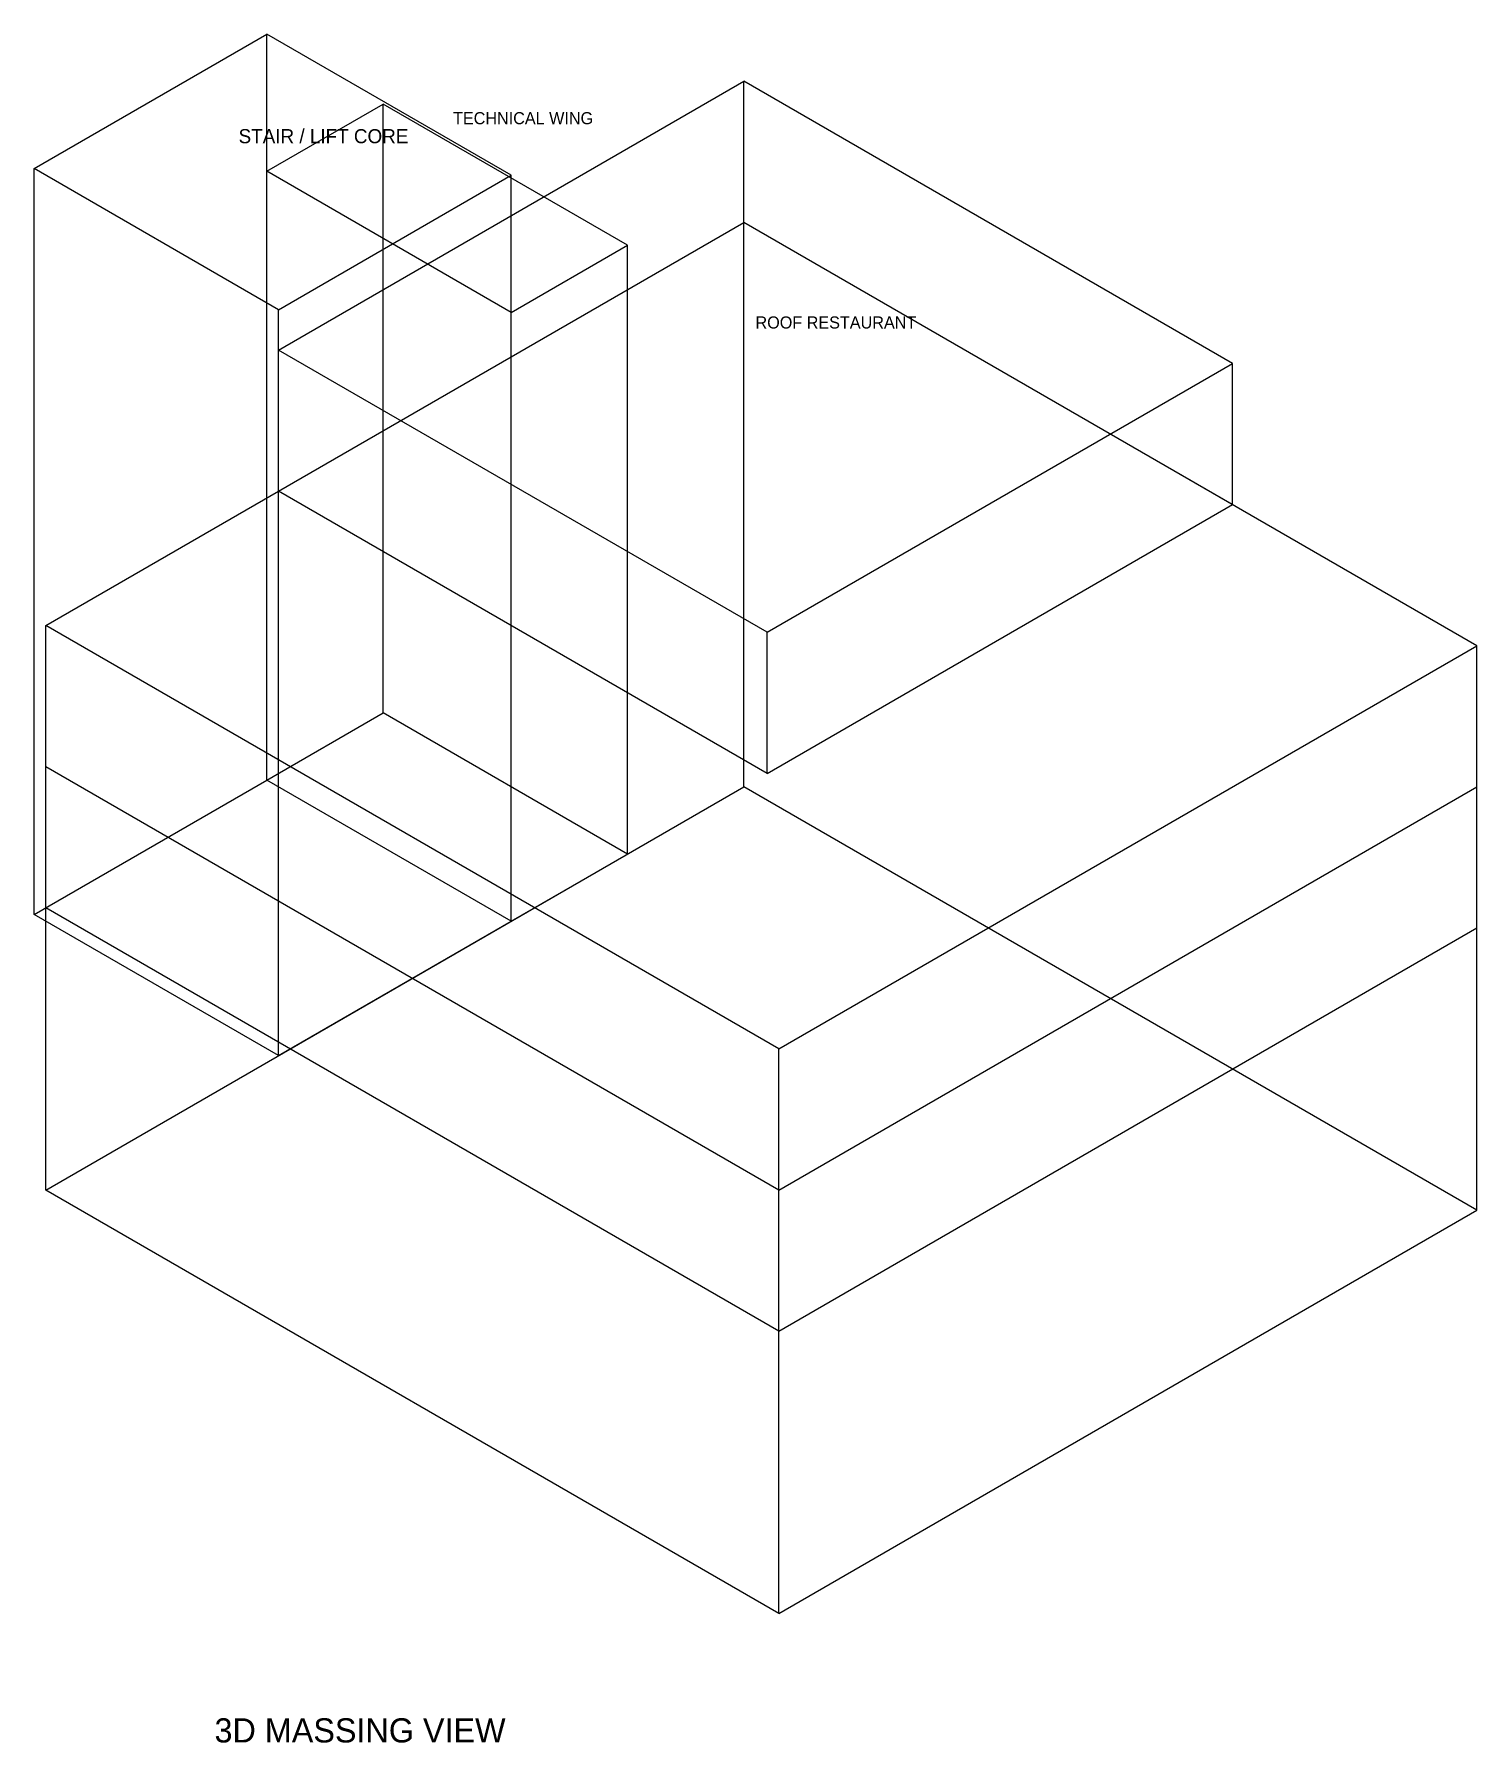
# Model space of a CAD drawing. Header units: metres. Extents: x -4 to 467, y -58 to 89.
# Drawn here: x 231.52 to 267.32, y 46.79 to 89.17 of the extents above; entities that cross this region are included whole.
import ezdxf

# ---------------------------------------------------------------- set-up
doc = ezdxf.new("R2010")
doc.units = ezdxf.units.M
for name, color, linetype in [('BEYOND', 8, 'CONTINUOUS'), ('CORE', 1, 'CONTINUOUS'), ('OUTLINE', 7, 'CONTINUOUS'), ('SLAB', 7, 'CONTINUOUS'), ('TEXT', 7, 'CONTINUOUS'), ('TITLE', 2, 'CONTINUOUS')]:
    doc.layers.add(name, color=color, linetype=linetype)

msp = doc.modelspace()

# ---------------------------------------------------------------- linework, layer by layer
at = {"layer": 'BEYOND'}
for p, q in [((237.587, 81.3333), (249.134, 88)), ((261.2583, 81), (249.134, 88)), ((249.134, 84.5), (249.134, 88)), ((237.587, 77.8333), (249.134, 84.5)), ((261.2583, 77.5), (249.134, 84.5)), ((249.7113, 74.3333), (237.587, 81.3333)), ((237.587, 77.8333), (237.587, 81.3333)), ((249.7113, 74.3333), (261.2583, 81)), ((261.2583, 77.5), (261.2583, 81)), ((249.7113, 70.8333), (237.587, 77.8333)), ((249.7113, 70.8333), (261.2583, 77.5)), ((249.7113, 70.8333), (249.7113, 74.3333))]:
    msp.add_line(p, q, dxfattribs=at)
at = {"layer": 'CORE'}
for p, q in [((231.5248, 85.8333), (237.2983, 89.1667)), ((243.3605, 85.6667), (237.2983, 89.1667)), ((237.2983, 70.6667), (237.2983, 89.1667)), ((237.2983, 85.7667), (240.185, 87.4333)), ((246.2472, 83.9333), (240.185, 87.4333)), ((240.185, 72.3333), (240.185, 87.4333)), ((237.587, 82.3333), (231.5248, 85.8333)), ((231.5248, 67.3333), (231.5248, 85.8333)), ((243.3605, 82.2667), (237.2983, 85.7667)), ((237.2983, 70.6667), (237.2983, 85.7667)), ((237.587, 82.3333), (243.3605, 85.6667)), ((243.3605, 67.1667), (243.3605, 85.6667)), ((243.3605, 82.2667), (246.2472, 83.9333)), ((246.2472, 68.8333), (246.2472, 83.9333)), ((237.587, 63.8333), (237.587, 82.3333)), ((243.3605, 67.1667), (243.3605, 82.2667)), ((237.2983, 70.6667), (240.185, 72.3333)), ((246.2472, 68.8333), (240.185, 72.3333)), ((231.5248, 67.3333), (237.2983, 70.6667)), ((243.3605, 67.1667), (237.2983, 70.6667)), ((243.3605, 67.1667), (237.2983, 70.6667)), ((243.3605, 67.1667), (246.2472, 68.8333)), ((237.587, 63.8333), (231.5248, 67.3333)), ((237.587, 63.8333), (243.3605, 67.1667))]:
    msp.add_line(p, q, dxfattribs=at)
at = {"layer": 'OUTLINE'}
for p, q in [((231.8135, 74.5), (249.134, 84.5)), ((267.3205, 74), (249.134, 84.5)), ((249.134, 70.5), (249.134, 84.5)), ((250, 64), (231.8135, 74.5)), ((231.8135, 60.5), (231.8135, 74.5)), ((250, 64), (267.3205, 74)), ((267.3205, 60), (267.3205, 74)), ((231.8135, 60.5), (249.134, 70.5)), ((267.3205, 60), (249.134, 70.5)), ((250, 50), (250, 64)), ((250, 50), (231.8135, 60.5)), ((250, 50), (267.3205, 60))]:
    msp.add_line(p, q, dxfattribs=at)
at = {"layer": 'SLAB'}
for p, q in [((250, 60.5), (231.8135, 71)), ((250, 60.5), (267.3205, 70.5)), ((250, 57), (231.8135, 67.5)), ((250, 57), (267.3205, 67))]:
    msp.add_line(p, q, dxfattribs=at)

# ---------------------------------------------------------------- texts
at = {"layer": 'TEXT'}
for s, height, p in [('TECHNICAL WING', 0.3, (241.9171, 86.9333)), ('STAIR / LIFT CORE', 0.35, (236.5972, 86.4619)), ('ROOF RESTAURANT', 0.3, (249.4226, 81.8667))]:
    msp.add_text(s, height=height, dxfattribs=at).set_placement(p)
at = {"layer": 'TITLE'}
msp.add_text('3D MASSING VIEW', height=0.6, dxfattribs=at).set_placement((236, 46.8))

doc.saveas('drawing.dxf')
